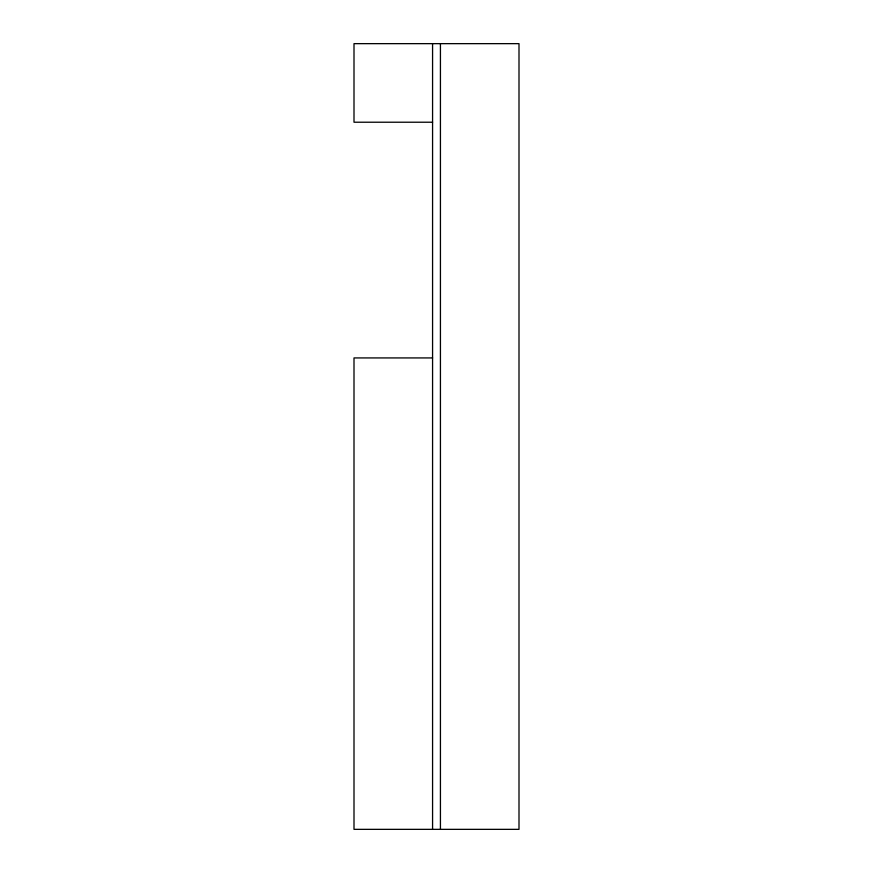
<?xml version="1.0" encoding="UTF-8"?>
<svg xmlns="http://www.w3.org/2000/svg" width="873" height="873" viewBox="0 0 873 873"><rect width="100%" height="100%" fill="white"/><g stroke="black" fill="none" stroke-linecap="round" stroke-linejoin="round"><path stroke-width="1.31" d="M432.572 122.22L354.001 122.22L354.001 43.65L518.999 43.65L518.999 829.35L354.001 829.35L354.001 357.93L432.572 357.93M440.429 43.65L440.429 829.35M432.572 43.65L432.572 829.35"/></g></svg>
